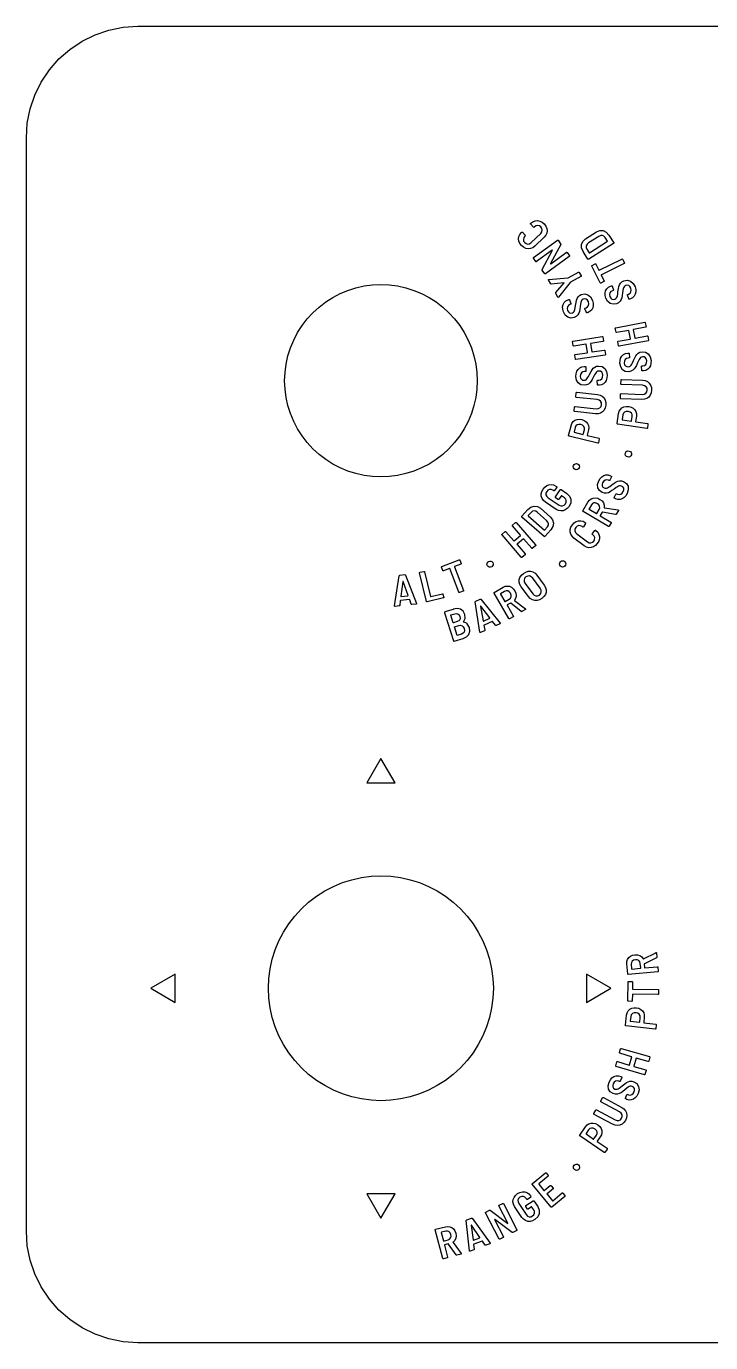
# Model space of a CAD drawing. Header units: millimetres. Extents: x 0 to 165, y 0 to 65.
# Drawn here: x 0 to 33.8, y 0 to 65 of the extents above; entities that cross this region are included whole.
import ezdxf

# ---------------------------------------------------------------- set-up
doc = ezdxf.new("R2010")
doc.units = ezdxf.units.MM
for name, color, linetype in [('CUT', 8, 'CONTINUOUS'), ('LASER', 7, 'CONTINUOUS'), ('UV_AMBER', 30, 'CONTINUOUS')]:
    doc.layers.add(name, color=color, linetype=linetype)

msp = doc.modelspace()

# ---------------------------------------------------------------- linework, layer by layer
at = {"layer": 'CUT'}
msp.add_lwpolyline([(159.5, 0), (5.5, 0), (4.7821, 0.0471), (4.0765, 0.1874), (3.3952, 0.4187), (2.75, 0.7369), (2.1518, 1.1366), (1.6109, 1.6109), (1.1366, 2.1518), (0.7369, 2.75), (0.4187, 3.3952), (0.1874, 4.0765), (0.0471, 4.7821), (0, 5.5), (0, 59.5), (0.0471, 60.2179), (0.1874, 60.9235), (0.4187, 61.6048), (0.7369, 62.25), (1.1366, 62.8482), (1.6109, 63.3891), (2.1518, 63.8634), (2.75, 64.2631), (3.3952, 64.5813), (4.0765, 64.8126), (4.7821, 64.9529), (5.5, 65), (159.5, 65)], dxfattribs=at)
for points in [[(22.25, 47.5), (22.2319, 47.086), (22.1778, 46.6752), (22.0881, 46.2706), (21.9635, 45.8754), (21.805, 45.4926), (21.6136, 45.125), (21.391, 44.7755), (21.1387, 44.4468), (20.8588, 44.1412), (20.5532, 43.8613), (20.2245, 43.609), (19.875, 43.3864), (19.5074, 43.195), (19.1246, 43.0365), (18.7294, 42.9119), (18.3248, 42.8222), (17.914, 42.7681), (17.5, 42.75), (17.086, 42.7681), (16.6752, 42.8222), (16.2706, 42.9119), (15.8754, 43.0365), (15.4926, 43.195), (15.125, 43.3864), (14.7755, 43.609), (14.4468, 43.8613), (14.1412, 44.1412), (13.8613, 44.4468), (13.609, 44.7755), (13.3864, 45.125), (13.195, 45.4926), (13.0365, 45.8754), (12.9119, 46.2706), (12.8222, 46.6752), (12.7681, 47.086), (12.75, 47.5), (12.7681, 47.914), (12.8222, 48.3248), (12.9119, 48.7294), (13.0365, 49.1246), (13.195, 49.5074), (13.3864, 49.875), (13.609, 50.2245), (13.8613, 50.5532), (14.1412, 50.8588), (14.4468, 51.1387), (14.7755, 51.391), (15.125, 51.6136), (15.4926, 51.805), (15.8754, 51.9635), (16.2706, 52.0881), (16.6752, 52.1778), (17.086, 52.2319), (17.5, 52.25), (17.914, 52.2319), (18.3248, 52.1778), (18.7294, 52.0881), (19.1246, 51.9635), (19.5074, 51.805), (19.875, 51.6136), (20.2245, 51.391), (20.5532, 51.1387), (20.8588, 50.8588), (21.1387, 50.5532), (21.391, 50.2245), (21.6136, 49.875), (21.805, 49.5074), (21.9635, 49.1246), (22.0881, 48.7294), (22.1778, 48.3248), (22.2319, 47.914)], [(23.05, 17.5), (23.0289, 17.0163), (22.9657, 16.5363), (22.8609, 16.0636), (22.7153, 15.6018), (22.53, 15.1545), (22.3064, 14.725), (22.0463, 14.3167), (21.7515, 13.9325), (21.4244, 13.5756), (21.0675, 13.2485), (20.6833, 12.9537), (20.275, 12.6936), (19.8455, 12.47), (19.3982, 12.2847), (18.9364, 12.1391), (18.4637, 12.0343), (17.9837, 11.9711), (17.5, 11.95), (17.0163, 11.9711), (16.5363, 12.0343), (16.0636, 12.1391), (15.6018, 12.2847), (15.1545, 12.47), (14.725, 12.6936), (14.3167, 12.9537), (13.9325, 13.2485), (13.5756, 13.5756), (13.2485, 13.9325), (12.9537, 14.3167), (12.6936, 14.725), (12.47, 15.1545), (12.2847, 15.6018), (12.1391, 16.0636), (12.0343, 16.5363), (11.9711, 17.0163), (11.95, 17.5), (11.9711, 17.9837), (12.0343, 18.4637), (12.1391, 18.9364), (12.2847, 19.3982), (12.47, 19.8455), (12.6936, 20.275), (12.9537, 20.6833), (13.2485, 21.0675), (13.5756, 21.4244), (13.9325, 21.7515), (14.3167, 22.0463), (14.725, 22.3064), (15.1545, 22.53), (15.6018, 22.7153), (16.0636, 22.8609), (16.5363, 22.9657), (17.0163, 23.0289), (17.5, 23.05), (17.9837, 23.0289), (18.4637, 22.9657), (18.9364, 22.8609), (19.3982, 22.7153), (19.8455, 22.53), (20.275, 22.3064), (20.6833, 22.0463), (21.0675, 21.7515), (21.4244, 21.4244), (21.7515, 21.0675), (22.0463, 20.6833), (22.3064, 20.275), (22.53, 19.8455), (22.7153, 19.3982), (22.8609, 18.9364), (22.9657, 18.4637), (23.0289, 17.9837)]]:
    msp.add_lwpolyline(points, close=True, dxfattribs=at)
at = {"layer": 'LASER'}
for points in [[(25.5531, 55.2415), (25.6342, 55.1366), (25.6836, 55.0236), (25.7002, 54.9071), (25.6834, 54.7921), (25.6338, 54.6829), (25.5519, 54.5837), (25.0956, 54.1455), (24.9935, 54.068), (24.883, 54.0235), (24.7682, 54.0121), (24.6534, 54.0343), (24.5429, 54.0886), (24.4414, 54.1739), (24.36, 54.2785), (24.3095, 54.3905), (24.2911, 54.5052), (24.3058, 54.6182), (24.3531, 54.7253), (24.4331, 54.8226), (24.4426, 54.8317), (24.4513, 54.8374), (24.462, 54.8396), (24.4723, 54.8381), (24.4807, 54.8324), (24.6254, 54.6938), (24.6342, 54.6754), (24.6249, 54.6574), (24.6062, 54.6395), (24.5509, 54.565), (24.5309, 54.4819), (24.546, 54.3984), (24.5967, 54.323), (24.6712, 54.268), (24.7546, 54.249), (24.8383, 54.2657), (24.9149, 54.318), (25.3916, 54.7759), (25.4467, 54.85), (25.4664, 54.9326), (25.45, 55.0159), (25.3978, 55.0924), (25.3248, 55.1463), (25.2427, 55.1655), (25.1593, 55.1493), (25.0829, 55.0973), (25.0625, 55.0778), (25.0453, 55.0702), (25.0276, 55.0801), (24.8953, 55.2305), (24.8898, 55.239), (24.8881, 55.2488), (24.89, 55.2587), (24.8958, 55.2669), (24.9021, 55.273), (25.003, 55.3494), (25.1132, 55.3936), (25.2278, 55.4048), (25.342, 55.3821), (25.4519, 55.3271), (25.5531, 55.2415)], [(25.1814, 53.3833), (25.1723, 53.379), (25.1623, 53.3787), (25.1528, 53.3819), (25.1454, 53.3888), (25.029, 53.5491), (25.0247, 53.5583), (25.0246, 53.5684), (25.0278, 53.5779), (25.0347, 53.5853), (26.2122, 54.4403), (26.2215, 54.4446), (26.2317, 54.4449), (26.2411, 54.4415), (26.2484, 54.4345), (26.3711, 54.2655), (26.3772, 54.2488), (26.3729, 54.2298), (25.8683, 53.2835), (25.8672, 53.2773), (25.869, 53.2732), (25.8733, 53.2723), (25.8795, 53.2754), (26.6498, 53.8376), (26.659, 53.8419), (26.6693, 53.8422), (26.6786, 53.8388), (26.686, 53.8319), (26.8024, 53.6716), (26.8067, 53.6624), (26.8072, 53.6522), (26.8036, 53.6428), (26.7966, 53.6354), (25.6191, 52.7804), (25.61, 52.7761), (25.6001, 52.7758), (25.5904, 52.7792), (25.5829, 52.7862), (25.4616, 52.9533), (25.4548, 52.971), (25.4596, 52.9893), (25.9664, 53.9401), (25.9677, 53.9461), (25.9659, 53.95), (25.9614, 53.9508), (25.9554, 53.9478), (25.1814, 53.3833)], [(27.3789, 52.6742), (27.382, 52.6645), (27.3811, 52.6544), (27.3762, 52.6454), (27.3683, 52.6391), (26.8558, 52.3649), (26.8452, 52.3569), (26.2676, 51.6255), (26.2636, 51.6213), (26.2571, 51.6172), (26.2432, 51.6159), (26.2318, 51.6281), (26.1322, 51.8143), (26.1274, 51.8336), (26.1352, 51.8499), (26.5381, 52.3291), (26.5415, 52.3385), (26.5319, 52.3407), (25.9107, 52.2696), (25.8927, 52.2721), (25.8794, 52.2868), (25.7787, 52.4748), (25.7748, 52.4867), (25.7774, 52.4958), (25.7848, 52.5023), (25.7964, 52.506), (26.7263, 52.579), (26.739, 52.5831), (27.2515, 52.8574), (27.2612, 52.8605), (27.2713, 52.8596), (27.2801, 52.8549), (27.2864, 52.8471), (27.3789, 52.6742)], [(27.9429, 51.4661), (27.9784, 51.3367), (27.9843, 51.2145), (27.9607, 51.1034), (27.9085, 51.0073), (27.83, 50.9301), (27.7273, 50.8753), (27.6748, 50.8554), (27.6648, 50.8536), (27.6551, 50.8559), (27.6469, 50.8618), (27.6417, 50.8705), (27.573, 51.0517), (27.5712, 51.0616), (27.5734, 51.0713), (27.5791, 51.0796), (27.5877, 51.085), (27.6279, 51.1002), (27.7009, 51.1452), (27.7463, 51.2142), (27.7599, 51.3005), (27.7386, 51.3976), (27.6949, 51.4766), (27.6355, 51.5244), (27.5652, 51.5409), (27.4893, 51.5265), (27.4416, 51.5003), (27.4067, 51.4628), (27.3818, 51.4146), (27.3645, 51.3558), (27.3501, 51.2758), (27.3347, 51.1639), (27.3157, 51.0301), (27.2947, 50.9231), (27.2634, 50.8327), (27.2138, 50.7486), (27.1412, 50.677), (27.0417, 50.6247), (26.8758, 50.5948), (26.7242, 50.6366), (26.5978, 50.7421), (26.5079, 50.9032), (26.4735, 51.0312), (26.4695, 51.1534), (26.4952, 51.2651), (26.5504, 51.3614), (26.6321, 51.4391), (26.7373, 51.4946), (26.7795, 51.5106), (26.7895, 51.5123), (26.7995, 51.5099), (26.8076, 51.5041), (26.8129, 51.4955), (26.8816, 51.3144), (26.8834, 51.3044), (26.8812, 51.2944), (26.8752, 51.2862), (26.8665, 51.281), (26.8282, 51.2664), (26.7548, 51.2219), (26.7076, 51.1538), (26.6912, 51.0695), (26.7107, 50.9758), (26.7514, 50.9024), (26.808, 50.8558), (26.8764, 50.8386), (26.9528, 50.8532), (27.0008, 50.8789), (27.0357, 50.9145), (27.0603, 50.9617), (27.0779, 51.0215), (27.0914, 51.1036), (27.1047, 51.2173), (27.1307, 51.3709), (27.1528, 51.4795), (27.1819, 51.5628), (27.2288, 51.6406), (27.297, 51.707), (27.3908, 51.756), (27.5613, 51.7867), (27.718, 51.7441), (27.8489, 51.6351), (27.9429, 51.4661)], [(27.0217, 49.2147), (27.0116, 49.215), (27.0026, 49.2192), (26.9956, 49.2267), (26.9921, 49.2363), (26.9614, 49.4321), (26.9618, 49.4422), (26.9662, 49.4512), (26.9735, 49.458), (26.983, 49.4613), (28.4206, 49.6868), (28.4308, 49.6865), (28.44, 49.6824), (28.4468, 49.6751), (28.4502, 49.6656), (28.4809, 49.4698), (28.4806, 49.4597), (28.4764, 49.4504), (28.4689, 49.4436), (28.4593, 49.4402), (27.8555, 49.3455), (27.8479, 49.3416), (27.8465, 49.3332), (27.9099, 48.9291), (27.9138, 48.9216), (27.9222, 48.9202), (28.526, 49.0149), (28.5362, 49.0145), (28.5455, 49.0101), (28.5522, 49.0028), (28.5556, 48.9933), (28.5863, 48.7976), (28.586, 48.7875), (28.5818, 48.7785), (28.5743, 48.7717), (28.5647, 48.7683), (27.1271, 48.5428), (27.117, 48.5431), (27.108, 48.5473), (27.101, 48.5546), (27.0976, 48.5641), (27.0669, 48.7598), (27.0672, 48.7699), (27.0717, 48.7789), (27.0789, 48.7859), (27.0884, 48.7894), (27.6859, 48.8831), (27.6935, 48.887), (27.6949, 48.8954), (27.6315, 49.2995), (27.6276, 49.3071), (27.6192, 49.3085), (27.0217, 49.2147)], [(28.6674, 47.7702), (28.6579, 47.6363), (28.6228, 47.5192), (28.5636, 47.4222), (28.4825, 47.349), (28.3828, 47.3022), (28.2677, 47.2847), (28.2115, 47.2833), (28.2016, 47.2849), (28.1932, 47.2903), (28.1875, 47.2987), (28.1854, 47.3086), (28.1808, 47.5023), (28.1824, 47.5123), (28.1878, 47.5206), (28.1959, 47.5266), (28.2057, 47.5288), (28.2488, 47.5298), (28.3325, 47.548), (28.3982, 47.598), (28.4398, 47.6748), (28.4519, 47.7735), (28.437, 47.8626), (28.3968, 47.9273), (28.336, 47.9663), (28.2597, 47.9779), (28.206, 47.9691), (28.1605, 47.9453), (28.121, 47.9081), (28.0852, 47.8584), (28.0451, 47.7878), (27.9934, 47.6873), (27.931, 47.5675), (27.8756, 47.4735), (27.8161, 47.3986), (27.7413, 47.3358), (27.649, 47.2925), (27.5378, 47.2761), (27.3714, 47.3031), (27.2423, 47.3929), (27.1582, 47.5344), (27.127, 47.7162), (27.137, 47.8484), (27.1739, 47.965), (27.2352, 48.0617), (27.3193, 48.1343), (27.4221, 48.1804), (27.5398, 48.1977), (27.5849, 48.1988), (27.5949, 48.1971), (27.6036, 48.1915), (27.6093, 48.1834), (27.6114, 48.1735), (27.616, 47.9798), (27.6144, 47.9698), (27.609, 47.9612), (27.6007, 47.9554), (27.5907, 47.9533), (27.5497, 47.9524), (27.4656, 47.9347), (27.3985, 47.8862), (27.3551, 47.8121), (27.3423, 47.7173), (27.3563, 47.6345), (27.3942, 47.5718), (27.453, 47.5328), (27.53, 47.5212), (27.5837, 47.5295), (27.6285, 47.5515), (27.6673, 47.5878), (27.7038, 47.6384), (27.7439, 47.7113), (27.7942, 47.8141), (27.8697, 47.9503), (27.9267, 48.0454), (27.9818, 48.1143), (28.0519, 48.1722), (28.1382, 48.2121), (28.243, 48.2272), (28.414, 48.1994), (28.5477, 48.1072), (28.6349, 47.9609), (28.6674, 47.7702)], [(28.6052, 46.2925), (28.5766, 46.163), (28.5209, 46.0526), (28.4407, 45.9653), (28.339, 45.9046), (28.22, 45.8729), (28.0875, 45.8723), (27.0646, 45.9835), (27.0549, 45.9864), (27.0473, 45.9928), (27.0425, 46.0019), (27.0416, 46.012), (27.063, 46.209), (27.066, 46.2186), (27.0727, 46.2262), (27.0815, 46.2311), (27.0916, 46.2319), (28.1272, 46.1194), (28.2258, 46.1241), (28.3074, 46.1614), (28.3647, 46.2269), (28.3912, 46.3158), (28.3845, 46.4085), (28.3426, 46.4855), (28.271, 46.5405), (28.1758, 46.5665), (27.1401, 46.679), (27.1305, 46.6819), (27.1229, 46.6883), (27.118, 46.6974), (27.1172, 46.7076), (27.1386, 46.9045), (27.1416, 46.9142), (27.1482, 46.9218), (27.1571, 46.9266), (27.1671, 46.9275), (28.1901, 46.8164), (28.3193, 46.7874), (28.4288, 46.7309), (28.5151, 46.6498), (28.5746, 46.5472), (28.6052, 46.4269), (28.6052, 46.2925)], [(26.8854, 45.2776), (26.927, 45.3884), (26.9923, 45.4785), (27.0782, 45.545), (27.1814, 45.5851), (27.2973, 45.5973), (27.421, 45.5804), (27.536, 45.5385), (27.6302, 45.4746), (27.7003, 45.3918), (27.7439, 45.2934), (27.7593, 45.1841), (27.7449, 45.0684), (27.6815, 44.811), (27.6822, 44.8025), (27.6894, 44.798), (28.26, 44.6575), (28.2693, 44.6533), (28.2762, 44.6458), (28.2796, 44.6365), (28.2791, 44.6264), (28.2317, 44.4341), (28.2275, 44.4248), (28.2201, 44.4179), (28.2105, 44.4145), (28.2003, 44.4151), (26.7851, 44.7636), (26.7759, 44.7678), (26.7692, 44.7751), (26.7659, 44.7847), (26.7665, 44.7949), (26.8854, 45.2776)], [(27.5413, 45.0783), (27.5462, 45.165), (27.5158, 45.2408), (27.4542, 45.3002), (27.3655, 45.3367), (27.268, 45.346), (27.1846, 45.3224), (27.1217, 45.2695), (27.0856, 45.1905), (27.0316, 44.971), (27.0323, 44.9626), (27.0395, 44.958), (27.4742, 44.851), (27.4827, 44.8516), (27.4872, 44.8588), (27.5413, 45.0783)], [(27.285, 43.1937), (27.2506, 43.1425), (27.2014, 43.1107), (27.1435, 43.1009), (27.0834, 43.1156), (27.0321, 43.15), (27.0003, 43.1992), (26.9905, 43.257), (27.0051, 43.3169), (27.0394, 43.3681), (27.0883, 43.399), (27.1458, 43.4082), (27.2056, 43.3933), (27.2571, 43.3589), (27.2889, 43.3096), (27.299, 43.2522), (27.285, 43.1937)], [(26.7861, 41.2911), (26.7014, 41.1894), (26.6027, 41.1171), (26.4939, 41.0762), (26.379, 41.0676), (26.2629, 41.0918), (26.1503, 41.1492), (25.6168, 41.5059), (25.5207, 41.5879), (25.4539, 41.686), (25.418, 41.7954), (25.4145, 41.9114), (25.4433, 42.0304), (25.5048, 42.1476), (25.5895, 42.2496), (25.688, 42.323), (25.7959, 42.3657), (25.9088, 42.376), (26.0215, 42.3541), (26.1296, 42.2996), (26.1707, 42.2722), (26.1779, 42.265), (26.1818, 42.2555), (26.1818, 42.2455), (26.1778, 42.2362), (26.0679, 42.0718), (26.0608, 42.0645), (26.0515, 42.0605), (26.0413, 42.0606), (26.032, 42.0647), (25.9909, 42.0921), (25.9092, 42.1282), (25.8252, 42.1288), (25.7473, 42.0953), (25.6838, 42.028), (25.6472, 41.9447), (25.6475, 41.8593), (25.6829, 41.7803), (25.7521, 41.7156), (26.2924, 41.3545), (26.3791, 41.3157), (26.4667, 41.3144), (26.5467, 41.3487), (26.6107, 41.416), (26.6485, 41.4981), (26.6515, 41.5793), (26.62, 41.6538), (26.5546, 41.7153), (26.4131, 41.8099), (26.4049, 41.8121), (26.3982, 41.8069), (26.2892, 41.6439), (26.2822, 41.6367), (26.273, 41.6329), (26.2628, 41.633), (26.2535, 41.637), (26.1229, 41.7243), (26.1157, 41.7314), (26.1119, 41.7406), (26.1117, 41.7506), (26.1156, 41.76), (26.3548, 42.1179), (26.362, 42.1251), (26.3714, 42.1287), (26.3814, 42.129), (26.3908, 42.125), (26.6699, 41.9385), (26.8102, 41.8058), (26.8766, 41.6449), (26.8686, 41.469), (26.7861, 41.2911)], [(25.5878, 39.8081), (25.5799, 39.8018), (25.5703, 39.7993), (25.5602, 39.8008), (25.5515, 39.806), (24.4598, 40.7681), (24.4536, 40.7761), (24.4511, 40.7857), (24.4522, 40.7957), (24.4573, 40.8044), (24.752, 41.1388), (24.8982, 41.2607), (25.0606, 41.3129), (25.2248, 41.2943), (25.3764, 41.2027), (25.8675, 40.7699), (25.9775, 40.631), (26.0167, 40.4703), (25.9851, 40.3027), (25.8825, 40.1424), (25.5878, 39.8081)], [(25.5664, 40.1256), (25.5742, 40.1223), (25.5816, 40.1265), (25.7211, 40.2879), (25.7642, 40.3609), (25.7714, 40.4412), (25.7436, 40.5232), (25.6813, 40.6009), (25.2321, 40.9968), (25.1488, 41.0511), (25.0636, 41.0691), (24.9834, 41.0514), (24.915, 40.9982), (24.774, 40.8382), (24.7707, 40.8304), (24.775, 40.823), (25.5664, 40.1256)], [(23.9934, 40.3279), (23.9883, 40.3366), (23.9871, 40.3465), (23.9897, 40.3564), (23.9961, 40.3644), (24.1459, 40.494), (24.1547, 40.4991), (24.1647, 40.5001), (24.1743, 40.4975), (24.1822, 40.4912), (25.1342, 39.3907), (25.1393, 39.3819), (25.1407, 39.3719), (25.1381, 39.3623), (25.1318, 39.3544), (24.982, 39.2247), (24.9732, 39.2196), (24.9631, 39.2182), (24.9534, 39.221), (24.9454, 39.2274), (24.5456, 39.6896), (24.5383, 39.694), (24.5304, 39.6907), (24.221, 39.4231), (24.2167, 39.4158), (24.2199, 39.4079), (24.6198, 38.9457), (24.6249, 38.9369), (24.6261, 38.9266), (24.6235, 38.9171), (24.6172, 38.9092), (24.4673, 38.7795), (24.4586, 38.7745), (24.4488, 38.7733), (24.439, 38.776), (24.4311, 38.7824), (23.479, 39.8829), (23.4739, 39.8916), (23.4727, 39.9015), (23.4752, 39.9113), (23.4814, 39.9192), (23.6313, 40.0488), (23.64, 40.0539), (23.6501, 40.0549), (23.6598, 40.0524), (23.6678, 40.0462), (24.0635, 39.5888), (24.0708, 39.5845), (24.0787, 39.5877), (24.388, 39.8553), (24.3923, 39.8626), (24.3891, 39.8705), (23.9934, 40.3279)], [(21.3699, 38.6516), (21.3798, 38.6534), (21.3896, 38.6509), (21.398, 38.6452), (21.4033, 38.6367), (21.4624, 38.4817), (21.4641, 38.4717), (21.4616, 38.462), (21.4559, 38.4539), (21.4473, 38.4486), (21.1355, 38.3297), (21.129, 38.3243), (21.1293, 38.3158), (21.5758, 37.1451), (21.5776, 37.135), (21.5752, 37.125), (21.5694, 37.1169), (21.5608, 37.1116), (21.376, 37.0412), (21.366, 37.0393), (21.3561, 37.0415), (21.3479, 37.0474), (21.3426, 37.0561), (20.8961, 38.2269), (20.8907, 38.2334), (20.8822, 38.2331), (20.5824, 38.1187), (20.5724, 38.1169), (20.5625, 38.1191), (20.5543, 38.1248), (20.5491, 38.1334), (20.49, 38.2883), (20.4882, 38.2983), (20.4904, 38.3079), (20.4963, 38.3164), (20.505, 38.3218), (21.3699, 38.6516)], [(22.9673, 38.3132), (22.9097, 38.2914), (22.8511, 38.2941), (22.7983, 38.3197), (22.7578, 38.3666), (22.7361, 38.4243), (22.7388, 38.4829), (22.7643, 38.5357), (22.811, 38.576), (22.8686, 38.5977), (22.9264, 38.5945), (22.9785, 38.5686), (23.0186, 38.5218), (23.0405, 38.4639), (23.0378, 38.4052), (23.0127, 38.3527), (22.9673, 38.3132)], [(19.0329, 36.4478), (19.0132, 36.4511), (19.0008, 36.466), (18.9198, 36.6889), (18.9154, 36.6947), (18.9082, 36.696), (18.4675, 36.6476), (18.4607, 36.6448), (18.4577, 36.6381), (18.4294, 36.4032), (18.4204, 36.3859), (18.4016, 36.3785), (18.1983, 36.3561), (18.1783, 36.3609), (18.1739, 36.3815), (18.4042, 37.8731), (18.4131, 37.8903), (18.4319, 37.8978), (18.6757, 37.9246), (18.6957, 37.9214), (18.7081, 37.9065), (19.2569, 36.5005), (19.2598, 36.4924), (19.2555, 36.4772), (19.2385, 36.4704), (19.0329, 36.4478)], [(19.7812, 36.5761), (19.7711, 36.5756), (19.7618, 36.579), (19.7544, 36.586), (19.7502, 36.5952), (19.406, 38.0091), (19.4055, 38.0192), (19.4089, 38.0285), (19.4156, 38.0361), (19.4247, 38.0403), (19.6173, 38.0872), (19.6273, 38.0876), (19.6367, 38.084), (19.6443, 38.0773), (19.6485, 38.0681), (19.9454, 36.8487), (19.9499, 36.8415), (19.9584, 36.8408), (20.5336, 36.9808), (20.5437, 36.9813), (20.5531, 36.9776), (20.5606, 36.971), (20.5649, 36.9618), (20.6035, 36.803), (20.604, 36.7928), (20.6004, 36.7832), (20.5937, 36.7758), (20.5845, 36.7717), (19.7812, 36.5761)], [(18.4851, 36.8597), (18.4853, 36.8541), (18.4885, 36.8503), (18.493, 36.8485), (18.4972, 36.8482), (18.8356, 36.8854), (18.8396, 36.8866), (18.8436, 36.8893), (18.8459, 36.8937), (18.8449, 36.8992), (18.5922, 37.5818), (18.5888, 37.5865), (18.5848, 37.5877), (18.5814, 37.5857), (18.5792, 37.5803), (18.4851, 36.8597)], [(17.5, 28.85), (16.8, 27.65), (18.2, 27.65)], [(31.1201, 19.0349), (31.1165, 19.0152), (31.1014, 19.0031), (30.5075, 18.7146), (30.5016, 18.7094), (30.5001, 18.7031), (30.517, 18.5189), (30.5205, 18.5111), (30.5287, 18.5092), (31.1374, 18.5653), (31.1475, 18.5643), (31.1565, 18.5593), (31.1628, 18.5516), (31.1655, 18.5418), (31.1837, 18.3446), (31.1828, 18.3345), (31.178, 18.3258), (31.1701, 18.3195), (31.1603, 18.3167), (29.7113, 18.1832), (29.7012, 18.1841), (29.6925, 18.1889), (29.686, 18.1966), (29.6831, 18.2063), (29.6375, 18.7017), (29.6405, 18.8182), (29.6721, 18.9231), (29.7303, 19.0128), (29.8131, 19.083), (29.9166, 19.1316), (30.0368, 19.1557), (30.1685, 19.1516), (30.2849, 19.1137), (30.3798, 19.0456), (30.4468, 18.9512), (30.4534, 18.9448), (30.4625, 18.9463), (31.0692, 19.2572), (31.0745, 19.2595), (31.0821, 19.2608), (31.0954, 19.2566), (31.1011, 19.2409), (31.1201, 19.0349)], [(29.8759, 18.4598), (29.8794, 18.452), (29.8876, 18.4501), (30.3144, 18.4894), (30.3222, 18.4928), (30.3241, 18.5011), (30.3034, 18.7262), (30.2806, 18.8063), (30.229, 18.8663), (30.1539, 18.9017), (30.0617, 18.9073), (29.9706, 18.8848), (29.9031, 18.8363), (29.863, 18.7678), (29.8552, 18.6849), (29.8759, 18.4598)], [(6.15, 17.5), (7.35, 16.8), (7.35, 18.2)], [(28.85, 17.5), (27.65, 18.2), (27.65, 16.8)], [(29.7014, 17.8088), (29.7035, 17.8187), (29.7094, 17.8269), (29.7177, 17.8326), (29.7276, 17.8344), (29.8934, 17.8323), (29.9033, 17.8303), (29.9115, 17.8244), (29.917, 17.816), (29.9187, 17.8061), (29.9145, 17.4724), (29.9171, 17.4643), (29.9251, 17.4616), (31.178, 17.4457), (31.188, 17.4437), (31.1964, 17.4378), (31.2018, 17.4295), (31.2035, 17.4195), (31.2011, 17.2217), (31.1991, 17.2118), (31.1934, 17.2033), (31.1849, 17.1979), (31.1748, 17.1962), (29.9219, 17.212), (29.9138, 17.2094), (29.911, 17.2014), (29.907, 16.8805), (29.905, 16.8705), (29.8994, 16.8621), (29.891, 16.8566), (29.8811, 16.8549), (29.7153, 16.857), (29.7054, 16.859), (29.6972, 16.8646), (29.6915, 16.8732), (29.6897, 16.8832), (29.7014, 17.8088)], [(29.6222, 16.1716), (29.6497, 16.2867), (29.7033, 16.3843), (29.7801, 16.461), (29.8776, 16.5136), (29.991, 16.5402), (30.1159, 16.539), (30.2352, 16.5117), (30.3366, 16.46), (30.4165, 16.3867), (30.4721, 16.2945), (30.501, 16.1879), (30.5012, 16.0713), (30.4705, 15.8081), (30.4722, 15.7997), (30.4799, 15.7961), (31.0636, 15.728), (31.0733, 15.725), (31.0811, 15.7185), (31.0857, 15.7097), (31.0864, 15.6996), (31.0634, 15.5028), (31.0604, 15.4931), (31.0539, 15.4853), (31.0448, 15.4808), (31.0347, 15.4801), (29.587, 15.6491), (29.5773, 15.6521), (29.5698, 15.6585), (29.5653, 15.6676), (29.5646, 15.6778), (29.6222, 16.1716)], [(30.2979, 16.0558), (30.292, 16.1424), (30.2523, 16.2138), (30.1838, 16.265), (30.0912, 16.2902), (29.9934, 16.2872), (29.9136, 16.2534), (29.8578, 16.1931), (29.8318, 16.1102), (29.8056, 15.8857), (29.8073, 15.8773), (29.8151, 15.8737), (30.2597, 15.8218), (30.2681, 15.8236), (30.2717, 15.8313), (30.2979, 16.0558)], [(29.2959, 14.2918), (29.2869, 14.2964), (29.2805, 14.304), (29.2773, 14.3138), (29.2783, 14.3239), (29.3337, 14.5141), (29.3383, 14.5231), (29.3462, 14.5294), (29.3556, 14.5324), (29.3657, 14.5314), (30.7628, 14.1245), (30.7719, 14.1199), (30.7785, 14.1122), (30.7815, 14.1028), (30.7805, 14.0927), (30.7251, 13.9025), (30.7205, 13.8934), (30.7128, 13.8868), (30.7031, 13.8839), (30.693, 13.8849), (30.1062, 14.0558), (30.0977, 14.0555), (30.0928, 14.0485), (29.9784, 13.6558), (29.9788, 13.6473), (29.9858, 13.6424), (30.5726, 13.4715), (30.5816, 13.4668), (30.5882, 13.4589), (30.5912, 13.4494), (30.5902, 13.4394), (30.5348, 13.2492), (30.5302, 13.2402), (30.5226, 13.2338), (30.5129, 13.2308), (30.5028, 13.2319), (29.1057, 13.6388), (29.0967, 13.6433), (29.0903, 13.651), (29.0871, 13.6605), (29.088, 13.6706), (29.1434, 13.8608), (29.148, 13.8698), (29.1559, 13.8761), (29.1654, 13.8793), (29.1755, 13.8784), (29.7562, 13.7093), (29.7647, 13.7096), (29.7695, 13.7166), (29.8839, 14.1093), (29.8836, 14.1178), (29.8766, 14.1227), (29.2959, 14.2918)], [(30.1958, 12.2969), (30.1334, 12.1781), (30.0543, 12.0849), (29.9611, 12.0198), (29.8574, 11.9853), (29.7473, 11.9825), (29.6349, 12.0126), (29.5829, 12.034), (29.5744, 12.0394), (29.5689, 12.0477), (29.567, 12.0577), (29.5691, 12.0676), (29.6426, 12.2469), (29.6481, 12.2553), (29.6564, 12.2609), (29.6662, 12.2631), (29.6761, 12.2611), (29.7159, 12.2448), (29.7999, 12.2278), (29.8802, 12.2472), (29.9491, 12.3009), (29.9998, 12.3864), (30.0219, 12.474), (30.0111, 12.5494), (29.971, 12.6095), (29.9058, 12.6508), (29.8531, 12.6643), (29.8019, 12.6607), (29.7508, 12.6425), (29.698, 12.6114), (29.6329, 12.5628), (29.5452, 12.4915), (29.44, 12.4068), (29.3516, 12.343), (29.267, 12.2983), (29.1732, 12.2708), (29.0713, 12.2681), (28.9629, 12.2978), (28.8214, 12.3893), (28.7391, 12.5234), (28.7189, 12.6867), (28.7633, 12.8658), (28.8255, 12.9828), (28.9061, 13.0748), (29.0011, 13.1388), (29.1072, 13.1715), (29.22, 13.1725), (29.3347, 13.1411), (29.3764, 13.124), (29.3849, 13.1184), (29.3906, 13.1098), (29.3926, 13.1001), (29.3905, 13.0902), (29.317, 12.9109), (29.3115, 12.9024), (29.3031, 12.8966), (29.2932, 12.8947), (29.2832, 12.8968), (29.2452, 12.9124), (29.1612, 12.93), (29.0802, 12.9125), (29.0107, 12.8621), (28.9609, 12.7804), (28.9406, 12.6989), (28.9501, 12.6263), (28.9883, 12.567), (29.0541, 12.5254), (29.1066, 12.5114), (29.1565, 12.5136), (29.2067, 12.5313), (29.2604, 12.563), (29.3264, 12.6137), (29.4137, 12.6877), (29.5375, 12.7821), (29.6279, 12.8463), (29.7061, 12.8873), (29.7934, 12.9122), (29.8885, 12.914), (29.9906, 12.8858), (30.1361, 12.7918), (30.2215, 12.6536), (30.2426, 12.4846), (30.1958, 12.2969)], [(29.5714, 10.9779), (29.496, 10.8688), (29.4028, 10.7876), (29.2955, 10.7369), (29.1785, 10.7191), (29.0562, 10.7347), (28.9334, 10.7842), (28.0281, 11.2732), (28.0202, 11.2796), (28.0156, 11.2884), (28.0146, 11.2986), (28.0176, 11.3083), (28.1118, 11.4827), (28.1182, 11.4905), (28.1272, 11.495), (28.1372, 11.4962), (28.1469, 11.4931), (29.0634, 10.998), (29.1565, 10.9652), (29.2461, 10.9689), (29.3239, 11.0078), (29.382, 11.0802), (29.4108, 11.1686), (29.401, 11.2557), (29.3555, 11.3336), (29.2772, 11.3937), (28.3606, 11.8888), (28.3528, 11.8952), (28.3482, 11.904), (28.3471, 11.9142), (28.3501, 11.9239), (28.4443, 12.0982), (28.4507, 12.1061), (28.4597, 12.1105), (28.4698, 12.1117), (28.4794, 12.1087), (29.3847, 11.6197), (29.4935, 11.5441), (29.5735, 11.4504), (29.6228, 11.3427), (29.6392, 11.2253), (29.6221, 11.1023), (29.5714, 10.9779)], [(27.5976, 10.6625), (27.6757, 10.7515), (27.7686, 10.8127), (27.8724, 10.8446), (27.9831, 10.8456), (28.0959, 10.8162), (28.2057, 10.7567), (28.2985, 10.6769), (28.364, 10.5838), (28.4004, 10.4816), (28.4064, 10.3742), (28.3823, 10.2664), (28.328, 10.1633), (28.1778, 9.9448), (28.1754, 9.9367), (28.1806, 9.9299), (28.6648, 9.597), (28.672, 9.5898), (28.6759, 9.5804), (28.6758, 9.5704), (28.6717, 9.5612), (28.5594, 9.3979), (28.5522, 9.3908), (28.5428, 9.3869), (28.5327, 9.3871), (28.5234, 9.3913), (27.3224, 10.217), (27.3152, 10.2241), (27.3116, 10.2334), (27.3118, 10.2435), (27.316, 10.2528), (27.5976, 10.6625)], [(28.1409, 10.2445), (28.1762, 10.3238), (28.1745, 10.4055), (28.1378, 10.4828), (28.0677, 10.5483), (27.9798, 10.5914), (27.8934, 10.5987), (27.8159, 10.5715), (27.7542, 10.5103), (27.6262, 10.324), (27.6238, 10.3159), (27.629, 10.3091), (27.9979, 10.0554), (28.0061, 10.0531), (28.0129, 10.0582), (28.1409, 10.2445)], [(27.2659, 8.559), (27.217, 8.5215), (27.1601, 8.5072), (27.1021, 8.5165), (27.0499, 8.5498), (27.0124, 8.5987), (26.9981, 8.6556), (27.0074, 8.7135), (27.0404, 8.7655), (27.0893, 8.803), (27.1456, 8.8166), (27.203, 8.8068), (27.2548, 8.7735), (27.2925, 8.7244), (27.3069, 8.6675), (27.298, 8.61), (27.2659, 8.559)], [(25.7579, 8.2567), (25.7628, 8.2478), (25.7638, 8.2375), (25.761, 8.228), (25.7545, 8.2202), (25.2934, 7.8388), (25.2889, 7.8316), (25.292, 7.8236), (25.5499, 7.5119), (25.5572, 7.5073), (25.5651, 7.5104), (25.8603, 7.7546), (25.8692, 7.7595), (25.8792, 7.7603), (25.8889, 7.7576), (25.8968, 7.7512), (26.001, 7.6252), (26.0059, 7.6163), (26.0068, 7.6061), (26.004, 7.5965), (25.9975, 7.5888), (25.7023, 7.3446), (25.6978, 7.3373), (25.7009, 7.3294), (25.9644, 7.0109), (25.9716, 7.0064), (25.9796, 7.0094), (26.4406, 7.3909), (26.4495, 7.3957), (26.4596, 7.3965), (26.4693, 7.3939), (26.4771, 7.3875), (26.5813, 7.2615), (26.5862, 7.2526), (26.5872, 7.2423), (26.5843, 7.2328), (26.5779, 7.225), (25.9359, 6.6939), (25.9271, 6.689), (25.9172, 6.688), (25.9075, 6.691), (25.8997, 6.6976), (24.9721, 7.8187), (24.9672, 7.8276), (24.9662, 7.8374), (24.9689, 7.8472), (24.9753, 7.855), (25.6173, 8.3861), (25.6261, 8.3909), (25.6362, 8.3917), (25.6459, 8.3891), (25.6537, 8.3827), (25.7579, 8.2567)], [(17.5, 6.15), (18.2, 7.35), (16.8, 7.35)], [(25.0976, 6.0749), (24.9803, 6.0137), (24.8614, 5.9849), (24.7452, 5.9889), (24.6359, 6.0252), (24.538, 6.0922), (24.4562, 6.1884), (24.1007, 6.7228), (24.0436, 6.8355), (24.0196, 6.9517), (24.0285, 7.0664), (24.0699, 7.1749), (24.1423, 7.2737), (24.2441, 7.3583), (24.3614, 7.4199), (24.4806, 7.4497), (24.5966, 7.4477), (24.7048, 7.4138), (24.8004, 7.3502), (24.8793, 7.2584), (24.9067, 7.2172), (24.9106, 7.2078), (24.9105, 7.1976), (24.9067, 7.1884), (24.8994, 7.1813), (24.7347, 7.0718), (24.7254, 7.0678), (24.7152, 7.0677), (24.7059, 7.0717), (24.6988, 7.079), (24.6715, 7.1202), (24.6099, 7.1849), (24.5326, 7.2177), (24.4478, 7.2167), (24.3633, 7.179), (24.2975, 7.1162), (24.2649, 7.0372), (24.2673, 6.9507), (24.3063, 6.8644), (24.6662, 6.3233), (24.7313, 6.2542), (24.8117, 6.2193), (24.8987, 6.2202), (24.9837, 6.2577), (25.0501, 6.319), (25.0841, 6.3928), (25.0837, 6.4737), (25.047, 6.5556), (24.9527, 6.6973), (24.946, 6.7025), (24.9378, 6.7003), (24.7745, 6.5917), (24.7652, 6.5877), (24.7553, 6.5878), (24.746, 6.5918), (24.7389, 6.5991), (24.6519, 6.7299), (24.648, 6.7392), (24.648, 6.7491), (24.6517, 6.7585), (24.6589, 6.7656), (25.0174, 7.004), (25.0267, 7.0079), (25.0368, 7.0077), (25.0462, 7.004), (25.0533, 6.9968), (25.2392, 6.7173), (25.3177, 6.5409), (25.3172, 6.3668), (25.2421, 6.2075), (25.0976, 6.0749)], [(23.3255, 6.7523), (23.3226, 6.762), (23.3238, 6.7719), (23.3284, 6.7808), (23.3364, 6.7871), (23.5124, 6.8779), (23.5221, 6.8808), (23.5321, 6.8794), (23.541, 6.8747), (23.5473, 6.8668), (24.2147, 5.5737), (24.2175, 5.5639), (24.2163, 5.5537), (24.2115, 5.545), (24.2035, 5.5388), (24.0179, 5.443), (24.0005, 5.4395), (23.9823, 5.4466), (23.1231, 6.0884), (23.1171, 6.0904), (23.1128, 6.0892), (23.1113, 6.085), (23.1134, 6.0785), (23.5529, 5.2322), (23.5557, 5.2224), (23.5545, 5.2122), (23.5497, 5.2035), (23.5417, 5.1973), (23.3657, 5.1064), (23.3559, 5.1035), (23.3458, 5.1045), (23.337, 5.1095), (23.3308, 5.1175), (22.6634, 6.4106), (22.6605, 6.4203), (22.6617, 6.4302), (22.6666, 6.4392), (22.6746, 6.4455), (22.8581, 6.5402), (22.8766, 6.5443), (22.8939, 6.5368), (23.7573, 5.8922), (23.763, 5.8901), (23.7672, 5.8913), (23.7687, 5.8955), (23.7667, 5.9019), (23.3255, 6.7523)], [(22.683, 4.8106), (22.6631, 4.8087), (22.6474, 4.82), (22.5127, 5.0152), (22.507, 5.0198), (22.4997, 5.0193), (22.0855, 4.8611), (22.0796, 4.8567), (22.0784, 4.8494), (22.1103, 4.615), (22.106, 4.5961), (22.0897, 4.5841), (21.8987, 4.5111), (21.8781, 4.5108), (21.8686, 4.5295), (21.7149, 6.0309), (21.7192, 6.0499), (21.7355, 6.0619), (21.9646, 6.1493), (21.9847, 6.1512), (22.0005, 6.14), (22.8864, 4.9181), (22.8913, 4.911), (22.891, 4.8952), (22.8763, 4.8844), (22.683, 4.8106)], [(21.2551, 4.3181), (21.2351, 4.3184), (21.2206, 4.3313), (20.8383, 4.8697), (20.8322, 4.8746), (20.8258, 4.8751), (20.6469, 4.828), (20.6398, 4.8234), (20.6392, 4.8149), (20.7947, 4.2238), (20.7953, 4.2136), (20.7919, 4.2039), (20.7853, 4.1965), (20.7762, 4.1922), (20.5846, 4.1418), (20.5745, 4.141), (20.5651, 4.1443), (20.5576, 4.1511), (20.5533, 4.1603), (20.1832, 5.5676), (20.1824, 5.5777), (20.1857, 5.5871), (20.1922, 5.5948), (20.2013, 5.5992), (20.6824, 5.7257), (20.7978, 5.7419), (20.9065, 5.7279), (21.0046, 5.6853), (21.0875, 5.6152), (21.1524, 5.5211), (21.1959, 5.4065), (21.2136, 5.2759), (21.1953, 5.1549), (21.1438, 5.0501), (21.0617, 4.9685), (21.0565, 4.9609), (21.0594, 4.9522), (21.466, 4.4049), (21.4691, 4.4), (21.4716, 4.3928), (21.4696, 4.379), (21.4551, 4.3707), (21.2551, 4.3181)], [(20.4831, 5.4507), (20.476, 5.446), (20.4754, 5.4375), (20.5844, 5.0231), (20.5891, 5.016), (20.5976, 5.0154), (20.8162, 5.0729), (20.8914, 5.1085), (20.9421, 5.1693), (20.9647, 5.2492), (20.9551, 5.3411), (20.9179, 5.4272), (20.8589, 5.4859), (20.7848, 5.5141), (20.7017, 5.5082), (20.4831, 5.4507)], [(22.049, 5.0708), (22.0506, 5.0654), (22.0547, 5.0625), (22.0595, 5.0619), (22.0636, 5.0627), (22.3816, 5.1841), (22.3852, 5.1863), (22.3884, 5.1899), (22.3895, 5.1948), (22.3871, 5.1999), (21.9703, 5.7965), (21.9659, 5.8002), (21.9617, 5.8004), (21.9589, 5.7975), (21.9581, 5.7918), (22.049, 5.0708)]]:
    msp.add_lwpolyline(points, close=True, dxfattribs=at)
at = {"layer": 'UV_AMBER'}
for points in [[(28.9908, 54.3158), (28.9946, 54.3065), (28.9943, 54.2965), (28.9901, 54.2873), (28.9827, 54.2804), (27.7553, 53.4987), (27.7459, 53.495), (27.736, 53.4952), (27.7267, 53.4991), (27.7197, 53.5064), (27.4803, 53.8823), (27.4038, 54.0566), (27.3987, 54.2271), (27.4622, 54.3797), (27.5923, 54.4999), (28.1444, 54.8516), (28.3084, 54.9186), (28.4737, 54.9117), (28.6259, 54.8349), (28.7514, 54.6918), (28.9908, 54.3158)], [(28.6798, 54.3834), (28.6852, 54.39), (28.6831, 54.3982), (28.5669, 54.577), (28.5087, 54.6388), (28.4336, 54.668), (28.347, 54.6641), (28.2551, 54.6257), (27.7501, 54.3041), (27.6747, 54.2392), (27.6338, 54.1623), (27.6285, 54.0804), (27.6606, 53.9999), (27.7752, 53.8201), (27.7818, 53.8147), (27.79, 53.8168), (28.6798, 54.3834)], [(27.9155, 53.1631), (27.9129, 53.1729), (27.9144, 53.1828), (27.9193, 53.1917), (27.9273, 53.1978), (28.076, 53.2713), (28.0857, 53.2739), (28.0957, 53.2724), (28.1043, 53.2674), (28.1104, 53.2594), (28.2582, 52.9602), (28.2642, 52.9542), (28.2726, 52.9553), (29.3959, 53.5104), (29.4057, 53.5131), (29.4159, 53.5117), (29.4246, 53.5068), (29.4306, 53.4987), (29.5182, 53.3214), (29.521, 53.3116), (29.5198, 53.3015), (29.5146, 53.2928), (29.5065, 53.2867), (28.3832, 52.7316), (28.3771, 52.7256), (28.3783, 52.7172), (28.5205, 52.4295), (28.5232, 52.4197), (28.522, 52.4096), (28.5171, 52.401), (28.509, 52.3949), (28.3603, 52.3215), (28.3506, 52.3187), (28.3408, 52.32), (28.3318, 52.3251), (28.3256, 52.3332), (27.9155, 53.1631)], [(30.0415, 52.1351), (30.0759, 52.0054), (30.0807, 51.8832), (30.0561, 51.7723), (30.0031, 51.6767), (29.9239, 51.6001), (29.8207, 51.5463), (29.768, 51.5268), (29.7581, 51.5251), (29.7484, 51.5275), (29.7403, 51.5335), (29.7351, 51.5423), (29.668, 51.724), (29.6663, 51.734), (29.6686, 51.7436), (29.6743, 51.7519), (29.683, 51.7572), (29.7234, 51.7721), (29.7967, 51.8164), (29.8427, 51.885), (29.8571, 51.9712), (29.8366, 52.0685), (29.7936, 52.1479), (29.7347, 52.1961), (29.6645, 52.2133), (29.5885, 52.1996), (29.5406, 52.1738), (29.5053, 52.1366), (29.48, 52.0886), (29.4622, 52.0299), (29.4471, 51.9501), (29.4307, 51.8383), (29.4105, 51.7048), (29.3886, 51.598), (29.3565, 51.5078), (29.3061, 51.4241), (29.2328, 51.3532), (29.1329, 51.3017), (28.9668, 51.2734), (28.8155, 51.3165), (28.6901, 51.4231), (28.6017, 51.585), (28.5684, 51.7133), (28.5655, 51.8356), (28.5921, 51.947), (28.6482, 52.0429), (28.7306, 52.1198), (28.8363, 52.1743), (28.8786, 52.1899), (28.8886, 52.1916), (28.8986, 52.1891), (28.9067, 52.1833), (28.9118, 52.1746), (28.9789, 51.9928), (28.9807, 51.9828), (28.9784, 51.9729), (28.9723, 51.9648), (28.9636, 51.9596), (28.9251, 51.9454), (28.8513, 51.9014), (28.8035, 51.8338), (28.7864, 51.7497), (28.805, 51.6558), (28.8451, 51.582), (28.9012, 51.535), (28.9695, 51.5171), (29.0461, 51.5311), (29.0943, 51.5563), (29.1295, 51.5916), (29.1545, 51.6386), (29.1726, 51.6983), (29.1869, 51.7803), (29.2012, 51.8938), (29.2285, 52.0471), (29.2516, 52.1555), (29.2815, 52.2386), (29.329, 52.316), (29.3978, 52.3817), (29.492, 52.43), (29.6628, 52.4591), (29.8191, 52.4152), (29.949, 52.305), (30.0415, 52.1351)], [(29.1348, 49.8736), (29.1247, 49.8736), (29.1156, 49.8776), (29.1083, 49.8849), (29.1046, 49.8944), (29.0686, 50.0892), (29.0687, 50.0993), (29.0729, 50.1085), (29.08, 50.1154), (29.0894, 50.119), (30.5203, 50.3836), (30.5305, 50.3836), (30.5398, 50.3797), (30.5468, 50.3726), (30.5504, 50.3632), (30.5864, 50.1684), (30.5864, 50.1582), (30.5825, 50.1488), (30.5752, 50.1418), (30.5657, 50.1382), (29.9647, 50.0271), (29.9572, 50.0229), (29.956, 50.0145), (30.0304, 49.6123), (30.0345, 49.6049), (30.043, 49.6037), (30.644, 49.7148), (30.6542, 49.7147), (30.6636, 49.7106), (30.6705, 49.7035), (30.6741, 49.6941), (30.7102, 49.4992), (30.7102, 49.4891), (30.7062, 49.48), (30.6988, 49.473), (30.6893, 49.4694), (29.2585, 49.2048), (29.2484, 49.2048), (29.2393, 49.2088), (29.232, 49.2158), (29.2283, 49.2252), (29.1923, 49.42), (29.1924, 49.4302), (29.1966, 49.4393), (29.2037, 49.4465), (29.2131, 49.4502), (29.8078, 49.5602), (29.8152, 49.5643), (29.8164, 49.5727), (29.742, 49.9749), (29.7379, 49.9824), (29.7295, 49.9836), (29.1348, 49.8736)], [(30.8336, 48.4938), (30.8309, 48.3596), (30.8018, 48.2408), (30.7476, 48.141), (30.6702, 48.0638), (30.573, 48.012), (30.4589, 47.9887), (30.4029, 47.9846), (30.3928, 47.9857), (30.3842, 47.9906), (30.3781, 47.9987), (30.3755, 48.0085), (30.3612, 48.2018), (30.3623, 48.2118), (30.3672, 48.2204), (30.375, 48.2268), (30.3847, 48.2295), (30.4277, 48.2327), (30.5104, 48.255), (30.5735, 48.3082), (30.6112, 48.3871), (30.6183, 48.4863), (30.5989, 48.5745), (30.5555, 48.6371), (30.4929, 48.6729), (30.416, 48.6807), (30.3629, 48.6692), (30.3187, 48.6432), (30.2811, 48.604), (30.2478, 48.5526), (30.2113, 48.48), (30.1647, 48.3771), (30.1084, 48.2543), (30.0578, 48.1577), (30.0021, 48.0799), (29.9306, 48.0133), (29.8406, 47.9654), (29.7303, 47.9435), (29.5628, 47.9621), (29.4293, 48.0453), (29.3382, 48.1824), (29.2979, 48.3624), (29.3013, 48.4949), (29.3323, 48.6132), (29.3886, 48.7129), (29.4689, 48.7896), (29.5694, 48.8408), (29.686, 48.8641), (29.731, 48.8674), (29.7411, 48.8662), (29.75, 48.8611), (29.7562, 48.8533), (29.7587, 48.8435), (29.7731, 48.6503), (29.772, 48.6402), (29.767, 48.6313), (29.759, 48.6251), (29.7491, 48.6225), (29.7082, 48.6195), (29.6252, 48.5977), (29.5606, 48.5458), (29.5209, 48.4697), (29.5129, 48.3743), (29.5311, 48.2924), (29.572, 48.2316), (29.6327, 48.1957), (29.7102, 48.1879), (29.7634, 48.1989), (29.8071, 48.2231), (29.8441, 48.2613), (29.8779, 48.3137), (29.9143, 48.3886), (29.9594, 48.4938), (30.0279, 48.6336), (30.0801, 48.7314), (30.1317, 48.803), (30.1987, 48.8643), (30.283, 48.9085), (30.3869, 48.9288), (30.559, 48.9097), (30.6972, 48.8243), (30.7917, 48.6826), (30.8336, 48.4938)], [(30.8624, 47.0324), (30.8434, 46.9012), (30.796, 46.787), (30.7224, 46.694), (30.6255, 46.6261), (30.509, 46.5857), (30.377, 46.5755), (29.3486, 46.6114), (29.3388, 46.6136), (29.3307, 46.6194), (29.3252, 46.6281), (29.3237, 46.6382), (29.3306, 46.8362), (29.3329, 46.846), (29.3389, 46.8541), (29.3474, 46.8596), (29.3574, 46.8612), (30.3985, 46.8248), (30.4964, 46.8367), (30.5751, 46.8799), (30.6275, 46.9493), (30.6473, 47.04), (30.6339, 47.132), (30.5864, 47.2057), (30.511, 47.2552), (30.4142, 47.2743), (29.373, 47.3106), (29.3632, 47.3128), (29.3552, 47.3186), (29.3496, 47.3273), (29.3481, 47.3374), (29.355, 47.5354), (29.3573, 47.5452), (29.3633, 47.5533), (29.3718, 47.5588), (29.3818, 47.5604), (30.4101, 47.5245), (30.5411, 47.5051), (30.6544, 47.4567), (30.7464, 47.3822), (30.8133, 47.2842), (30.8527, 47.1665), (30.8624, 47.0324)], [(29.2329, 45.8754), (29.2637, 45.9897), (29.32, 46.0857), (29.399, 46.1601), (29.4979, 46.2099), (29.612, 46.2333), (29.7368, 46.2285), (29.8553, 46.1978), (29.9552, 46.1432), (30.033, 46.0676), (30.0859, 45.9739), (30.1118, 45.8665), (30.1086, 45.75), (30.0703, 45.4877), (30.0718, 45.4793), (30.0794, 45.4755), (30.6609, 45.3907), (30.6706, 45.3874), (30.6782, 45.3807), (30.6825, 45.3717), (30.6829, 45.3616), (30.6543, 45.1656), (30.651, 45.1559), (30.6443, 45.1483), (30.6351, 45.1441), (30.6249, 45.1437), (29.1827, 45.3541), (29.1731, 45.3574), (29.1658, 45.364), (29.1615, 45.3732), (29.1611, 45.3834), (29.2329, 45.8754)], [(29.9049, 45.7403), (29.9015, 45.827), (29.8639, 45.8996), (29.7969, 45.9527), (29.7051, 45.9805), (29.6072, 45.9804), (29.5264, 45.9488), (29.4689, 45.8901), (29.4406, 45.808), (29.408, 45.5843), (29.4095, 45.576), (29.4171, 45.5721), (29.8601, 45.5075), (29.8685, 45.509), (29.8723, 45.5166), (29.9049, 45.7403)], [(29.8605, 43.8414), (29.833, 43.7862), (29.7881, 43.7485), (29.7319, 43.7314), (29.6704, 43.7384), (29.6153, 43.766), (29.5775, 43.8109), (29.5604, 43.867), (29.5674, 43.9282), (29.5949, 43.9833), (29.6395, 44.0202), (29.6954, 44.0365), (29.7566, 44.0294), (29.812, 44.0017), (29.8498, 43.9568), (29.867, 43.9012), (29.8605, 43.8414)], [(29.6564, 41.9326), (29.5892, 41.8164), (29.5063, 41.7264), (29.4107, 41.6652), (29.3056, 41.6349), (29.1955, 41.6366), (29.0844, 41.6712), (29.0333, 41.6946), (29.025, 41.7004), (29.0199, 41.7089), (29.0184, 41.719), (29.0209, 41.7288), (29.1016, 41.9049), (29.1074, 41.9132), (29.1159, 41.9184), (29.1258, 41.9202), (29.1356, 41.9178), (29.1748, 41.8999), (29.258, 41.8795), (29.339, 41.8957), (29.41, 41.9465), (29.4642, 42.0299), (29.4897, 42.1165), (29.482, 42.1923), (29.4444, 42.254), (29.3809, 42.2979), (29.3288, 42.3135), (29.2775, 42.312), (29.2257, 42.2959), (29.1717, 42.2669), (29.1047, 42.221), (29.0142, 42.1534), (28.9056, 42.073), (28.8147, 42.0128), (28.7283, 41.9716), (28.6336, 41.9478), (28.5316, 41.9493), (28.4245, 41.9834), (28.2868, 42.0806), (28.2101, 42.2179), (28.1964, 42.3818), (28.2481, 42.559), (28.315, 42.6734), (28.3992, 42.762), (28.4967, 42.8222), (28.6041, 42.8505), (28.7168, 42.8469), (28.8302, 42.8109), (28.8712, 42.7921), (28.8794, 42.7862), (28.8847, 42.7774), (28.8864, 42.7676), (28.8839, 42.7578), (28.8032, 42.5817), (28.7973, 42.5733), (28.7887, 42.5679), (28.7787, 42.5664), (28.7688, 42.5689), (28.7315, 42.586), (28.6482, 42.607), (28.5666, 42.5928), (28.4951, 42.5453), (28.4421, 42.4656), (28.4185, 42.3851), (28.425, 42.3121), (28.4607, 42.2513), (28.5249, 42.2071), (28.5768, 42.191), (28.6267, 42.1911), (28.6775, 42.2068), (28.7325, 42.2363), (28.8005, 42.2843), (28.8907, 42.3546), (29.0183, 42.444), (29.1112, 42.5045), (29.1909, 42.5423), (29.2792, 42.5636), (29.3744, 42.5616), (29.4752, 42.5293), (29.6167, 42.4294), (29.6964, 42.2879), (29.7108, 42.1182), (29.6564, 41.9326)], [(29.1162, 40.9078), (29.1017, 40.894), (29.0824, 40.8931), (28.4324, 41.0092), (28.4245, 41.0084), (28.4196, 41.0043), (28.325, 40.8453), (28.3232, 40.837), (28.3287, 40.8305), (28.8539, 40.5179), (28.8615, 40.5111), (28.8658, 40.5017), (28.8663, 40.4918), (28.8629, 40.4823), (28.7615, 40.3121), (28.7548, 40.3045), (28.7458, 40.3003), (28.7357, 40.2999), (28.7262, 40.3034), (27.4759, 41.0479), (27.4683, 41.0545), (27.4641, 41.0635), (27.4633, 41.0736), (27.4667, 41.0831), (27.7212, 41.5105), (27.7922, 41.6029), (27.8795, 41.6692), (27.9793, 41.7075), (28.0876, 41.7156), (28.1998, 41.694), (28.3112, 41.6427), (28.4153, 41.5619), (28.4871, 41.4628), (28.5238, 41.352), (28.5225, 41.2362), (28.5241, 41.2272), (28.5322, 41.223), (29.2058, 41.1175), (29.2114, 41.1162), (29.2183, 41.1128), (29.2266, 41.1016), (29.222, 41.0855), (29.1162, 40.9078)], [(27.7718, 41.1747), (27.77, 41.1664), (27.7755, 41.1599), (28.1437, 40.9407), (28.1521, 40.9389), (28.1585, 40.9444), (28.2741, 41.1386), (28.3028, 41.2168), (28.2964, 41.2957), (28.2565, 41.3684), (28.1853, 41.4272), (28.0984, 41.4626), (28.0152, 41.4631), (27.9425, 41.4313), (27.8874, 41.3689), (27.7718, 41.1747)], [(28.1804, 39.4562), (28.0897, 39.3595), (27.986, 39.2928), (27.8737, 39.2578), (27.7575, 39.2561), (27.6418, 39.2877), (27.5308, 39.3528), (27.0256, 39.7336), (26.9329, 39.822), (26.8713, 39.9241), (26.8419, 40.0356), (26.8455, 40.1525), (26.8815, 40.2702), (26.9497, 40.384), (27.04, 40.481), (27.1425, 40.5487), (27.2528, 40.5851), (27.3667, 40.5886), (27.4799, 40.5588), (27.5888, 40.4953), (27.5992, 40.4874), (27.6063, 40.4797), (27.6102, 40.4695), (27.6102, 40.4591), (27.606, 40.4499), (27.4922, 40.285), (27.4754, 40.2734), (27.4562, 40.2797), (27.4355, 40.2953), (27.3532, 40.3381), (27.2679, 40.3446), (27.1879, 40.3164), (27.1216, 40.2544), (27.0791, 40.172), (27.0735, 40.0867), (27.1034, 40.0067), (27.1672, 39.9394), (27.6951, 39.5416), (27.777, 39.499), (27.8616, 39.4927), (27.9413, 39.5221), (28.0085, 39.5858), (28.0502, 39.6665), (28.056, 39.7505), (28.0268, 39.8304), (27.9633, 39.8975), (27.9408, 39.9145), (27.9306, 39.9303), (27.9376, 39.9493), (28.065, 40.1039), (28.0725, 40.1107), (28.0818, 40.114), (28.0919, 40.1136), (28.101, 40.1092), (28.108, 40.1039), (28.1995, 40.0164), (28.2607, 39.9147), (28.2899, 39.8034), (28.2857, 39.6869), (28.2489, 39.5698), (28.1804, 39.4562)], [(26.5782, 38.3483), (26.5276, 38.3132), (26.4701, 38.3017), (26.4126, 38.3137), (26.362, 38.3494), (26.3269, 38.4001), (26.3154, 38.4576), (26.3274, 38.515), (26.3629, 38.5654), (26.4136, 38.6005), (26.4704, 38.6113), (26.5273, 38.5988), (26.5775, 38.5631), (26.6128, 38.5122), (26.6244, 38.4547), (26.6127, 38.3976), (26.5782, 38.3483)], [(25.4478, 36.7451), (25.3317, 36.6773), (25.2117, 36.6429), (25.0925, 36.6422), (24.9788, 36.6757), (24.8747, 36.7417), (24.7846, 36.8387), (24.4239, 37.3267), (24.3584, 37.4401), (24.3261, 37.5585), (24.3275, 37.677), (24.3633, 37.7906), (24.4314, 37.8952), (24.5302, 37.9863), (24.6477, 38.0551), (24.7682, 38.0899), (24.8877, 38.0911), (25.0021, 38.0582), (25.1064, 37.993), (25.1958, 37.8974), (25.5566, 37.4094), (25.6227, 37.2946), (25.6547, 37.1754), (25.6527, 37.0563), (25.6167, 36.9422), (25.5481, 36.8373), (25.4478, 36.7451)], [(25.3199, 36.9182), (25.3862, 36.9884), (25.4155, 37.0734), (25.4076, 37.1644), (25.3623, 37.2524), (24.9911, 37.7544), (24.9194, 37.8247), (24.8346, 37.8592), (24.7448, 37.8561), (24.6582, 37.8132), (24.5934, 37.7442), (24.5652, 37.66), (24.5742, 37.5694), (24.6206, 37.4805), (24.9917, 36.9784), (25.0623, 36.9091), (25.1461, 36.8742), (25.2349, 36.8765), (25.3199, 36.9182)], [(24.4544, 36.097), (24.4351, 36.0919), (24.4177, 36.1005), (23.9058, 36.5176), (23.8986, 36.5207), (23.8923, 36.5195), (23.7324, 36.4265), (23.7268, 36.4201), (23.7285, 36.4118), (24.0358, 35.8834), (24.0391, 35.8738), (24.0384, 35.8636), (24.034, 35.8546), (24.0264, 35.848), (23.8551, 35.7484), (23.8456, 35.745), (23.8357, 35.7457), (23.8266, 35.7502), (23.82, 35.758), (23.0884, 37.0158), (23.085, 37.0253), (23.0857, 37.0353), (23.0899, 37.0444), (23.0975, 37.0511), (23.5276, 37.3012), (23.6345, 37.3475), (23.743, 37.363), (23.8489, 37.3481), (23.9474, 37.3026), (24.035, 37.2292), (24.1075, 37.1303), (24.1593, 37.0091), (24.174, 36.8876), (24.1522, 36.7729), (24.0949, 36.6723), (24.0918, 36.6637), (24.097, 36.656), (24.6346, 36.2368), (24.6389, 36.2329), (24.6432, 36.2266), (24.645, 36.2128), (24.6332, 36.201), (24.4544, 36.097)], [(23.4087, 36.983), (23.4031, 36.9766), (23.4048, 36.9683), (23.6203, 36.5979), (23.6266, 36.5922), (23.635, 36.594), (23.8304, 36.7076), (23.8934, 36.762), (23.9261, 36.8341), (23.9266, 36.9171), (23.8928, 37.0031), (23.834, 37.0762), (23.7615, 37.117), (23.6826, 37.1245), (23.6041, 37.0967), (23.4087, 36.983)], [(23.189, 35.4149), (23.1692, 35.412), (23.1529, 35.4225), (23.0084, 35.6105), (23.0025, 35.6147), (22.9951, 35.6138), (22.5897, 35.4345), (22.5841, 35.4298), (22.5832, 35.4225), (22.6272, 35.19), (22.6239, 35.1709), (22.6082, 35.1581), (22.4211, 35.0754), (22.4006, 35.0739), (22.3902, 35.0922), (22.1592, 36.5837), (22.1625, 36.6028), (22.1782, 36.6156), (22.4025, 36.7148), (22.4225, 36.7177), (22.4389, 36.7073), (23.3866, 35.5328), (23.3919, 35.5259), (23.3924, 35.5101), (23.3782, 35.4985), (23.189, 35.4149)], [(21.754, 35.5021), (21.7533, 35.5031), (21.7524, 35.5039), (21.7514, 35.5046), (21.5692, 35.5962), (21.5678, 35.5974), (21.5694, 35.6008), (21.6564, 35.7589), (21.6569, 35.76), (21.6571, 35.7612), (21.6571, 35.7625), (21.6418, 35.9562), (21.6415, 35.9574), (21.6411, 35.9586), (21.5587, 36.1186), (21.5579, 36.1198), (21.5569, 36.1208), (21.4315, 36.2148), (21.4302, 36.2155), (21.4288, 36.216), (21.2671, 36.2454), (21.266, 36.2455), (21.2648, 36.2454), (21.0728, 36.2117), (21.072, 36.2115), (20.6591, 36.0813), (20.6579, 36.0808), (20.6491, 36.076), (20.648, 36.0753), (20.647, 36.0743), (20.6409, 36.0663), (20.6403, 36.0653), (20.6399, 36.0642), (20.6371, 36.0547), (20.6368, 36.0534), (20.6369, 36.0521), (20.6381, 36.0421), (20.6383, 36.041), (21.0758, 34.6531), (21.0762, 34.6521), (21.081, 34.6431), (21.0817, 34.642), (21.0826, 34.6411), (21.0905, 34.6347), (21.0915, 34.634), (21.0927, 34.6335), (21.1022, 34.6307), (21.1035, 34.6305), (21.1048, 34.6305), (21.1148, 34.6317), (21.1159, 34.632), (21.5535, 34.7699), (21.5544, 34.7702), (21.721, 34.8507), (21.7219, 34.8513), (21.7228, 34.852), (21.8369, 34.9719), (21.8378, 34.973), (21.8384, 34.9742), (21.8895, 35.1267), (21.8898, 35.1281), (21.8898, 35.1295), (21.8667, 35.3076), (21.8664, 35.3088), (21.8659, 35.31)], [(20.9525, 35.9348), (21.142, 35.9945), (21.2304, 36.0079), (21.3052, 35.9888), (21.3642, 35.9394), (21.4038, 35.8601), (21.4162, 35.7743), (21.3959, 35.7013), (21.3452, 35.6437), (21.265, 35.6043), (21.0755, 35.5446), (21.0712, 35.5447), (21.0687, 35.5482), (20.949, 35.9279), (20.949, 35.9322)], [(22.5424, 35.6421), (22.5443, 35.6367), (22.5485, 35.6341), (22.5534, 35.6337), (22.5574, 35.6347), (22.8688, 35.7724), (22.8722, 35.7747), (22.8752, 35.7785), (22.8761, 35.7834), (22.8735, 35.7884), (22.4264, 36.3627), (22.4218, 36.3662), (22.4176, 36.3662), (22.4149, 36.3632), (22.4144, 36.3574), (22.5424, 35.6421)], [(21.4755, 34.9865), (21.2717, 34.9222), (21.2674, 34.9223), (21.2649, 34.9258), (21.134, 35.3409), (21.1341, 35.3452), (21.1376, 35.3477), (21.3395, 35.4113), (21.4268, 35.4231), (21.5032, 35.4004), (21.5648, 35.3458), (21.6065, 35.2606), (21.6214, 35.167), (21.6028, 35.0878), (21.5537, 35.0266)]]:
    msp.add_lwpolyline(points, close=True, dxfattribs=at)

doc.saveas('drawing.dxf')
